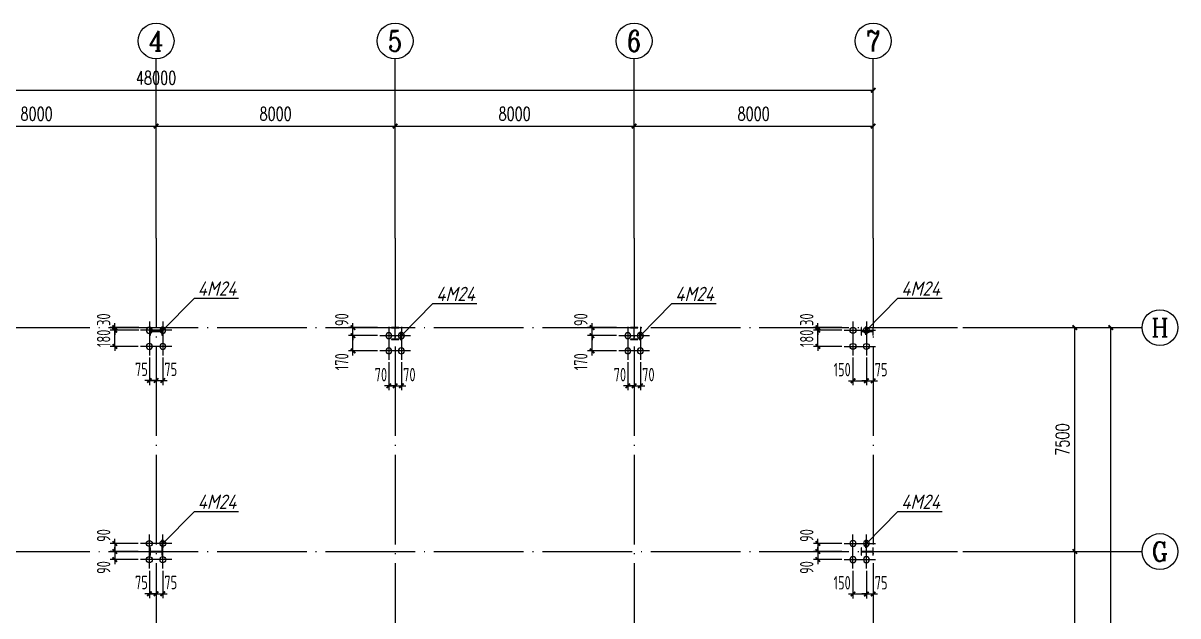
# Model space of a CAD drawing. Header units: millimetres. Extents: x 6950065 to 7140129, y 16284814 to 19754034.
# Drawn here: x 6996890 to 7035542, y 18689685 to 18709542 of the extents above; entities that cross this region are included whole.
import ezdxf
from ezdxf.enums import TextEntityAlignment as Align

# ---------------------------------------------------------------- set-up
doc = ezdxf.new("R2010")
doc.units = ezdxf.units.MM
doc.header["$LTSCALE"] = 1500
doc.header["$MEASUREMENT"] = 0
doc.linetypes.add('DOTE', pattern=[2.42, 2, -0.2, 0.02, -0.2])
doc.layers.get('Defpoints').update_dxf_attribs({"color": 1})
for name, color, linetype in [('AXIS_TEXT', 7, 'Continuous'), ('COLUMN', 2, 'Continuous'), ('dim', 7, 'Continuous'), ('DIM_ELEV', 3, 'Continuous'), ('DOTE', 250, 'DOTE'), ('LZ_DIM', 3, 'Continuous'), ('中粗', 4, 'Continuous'), ('标注', 7, 'Continuous')]:
    doc.layers.add(name, color=color, linetype=linetype)
doc.styles.add('_TCH_AXIS', font='COMPLEX', dxfattribs={"bigfont": 'GBCBIG'})
doc.styles.add('_TCH_DIM_T3', font='SIMPLEX', dxfattribs={"width": 0.705882, "bigfont": 'GBCBIG'})
doc.styles.add('COMPLEX', font='COMPLEX')
doc.styles.get("Standard").update_dxf_attribs({"font": 'gbenor.shx', "bigfont": 'gbcbig.shx'})
doc.styles.add('TSSD_Dimension', font='Tssdeng.shx', dxfattribs={"width": 0.7, "bigfont": 'hztxt.shx'})
doc.dimstyles.new('100', dxfattribs={"dimtxt": 250, "dimasz": 200, "dimexe": 250, "dimexo": 300, "dimgap": 150, "dimtad": 1, "dimdec": 0, "dimzin": 0, "dimdsep": 46, "dimtxsty": 'Standard', "dimblk": 'ARCHTICK', "dimcen": 0.09, "dimclrd": 256, "dimclre": 256, "dimclrt": 256, "dimadec": 0, "dimazin": 0, "dimtfac": 1, "dimtdec": 0, "dimtix": 1, "dimtmove": 2, "dimatfit": 3, "dimldrblk": 'ARCHTICK', "dimfxl": 0, "dimtolj": 1, "dimtzin": 0, "dimarcsym": 0})
doc.dimstyles.new('_TCH_ARCH&&150', dxfattribs={"dimtxt": 446.25, "dimasz": 150, "dimexe": 375, "dimexo": 450, "dimgap": 189.375, "dimtad": 1, "dimdec": 0, "dimzin": 0, "dimdsep": 46, "dimtxsty": '_TCH_DIM_T3', "dimblk": 'ARCHTICK', "dimcen": 0.09, "dimclrt": 7, "dimazin": 2, "dimtfac": 1, "dimtdec": 0, "dimtix": 1, "dimtmove": 2, "dimatfit": 3, "dimfxl": 0, "dimtolj": 1, "dimtzin": 0, "dimarcsym": 0})
doc.dimstyles.new('TSSD_50_150', dxfattribs={"dimtxt": 450, "dimasz": 150, "dimexe": 150, "dimexo": 375, "dimgap": 150, "dimtad": 1, "dimdec": 0, "dimlfac": 0.333333, "dimzin": 0, "dimdsep": 46, "dimtxsty": 'TSSD_Dimension', "dimblk": 'ARCHTICK', "dimblk1": 'ARCHTICK', "dimblk2": 'ARCHTICK', "dimcen": 0, "dimdle": 150, "dimclrt": 7, "dimadec": 0, "dimazin": 0, "dimtfac": 1, "dimtdec": 0, "dimtix": 1, "dimtmove": 2, "dimatfit": 3, "dimfxl": 0, "dimtolj": 1, "dimtzin": 0, "dimarcsym": 0})

# ---------------------------------------------------------------- blocks, each defined once
blk = doc.blocks.new('A$C3ACC4A1C')
at = {"layer": 'COLUMN'}
h = blk.add_hatch(color=256, dxfattribs=at)
h.paths.add_polyline_path([(125, 400), (0, 400), (0, 388), (120, 388), (120, 200), (125, 200)])
h.paths.add_polyline_path([(250, 400), (125, 400), (125, 200), (130, 200), (130, 388), (250, 388)])
h.paths.add_polyline_path([(250, 12), (130, 12), (130, 200), (125, 200), (125, 0), (250, 0)])
h.paths.add_polyline_path([(125, 200), (120, 200), (120, 12), (0, 12), (0, 0), (125, 0)])
blk.add_lwpolyline([(0, 0), (0, 12), (120, 12), (120, 388), (0, 388), (0, 400), (250, 400), (250, 388), (130, 388), (130, 12), (250, 12), (250, 0)], close=True, dxfattribs=at)
blk = doc.blocks.new('rtrtrtrtrt')
at = {"layer": '中粗', "linetype": 'ByBlock'}
for p, q in [((3059491, -306880), (3059491, -306280)), ((3059791, -306580), (3059191, -306580))]:
    blk.add_line(p, q, dxfattribs=at)
blk.add_circle((3059491, -306580), 100, dxfattribs=at)
blk = doc.blocks.new('_ArchTick')
at = {"color": 0, "linetype": 'ByBlock', "const_width": 0.4}
blk.add_lwpolyline([(-0.5, -0.5), (0.5, 0.5)], dxfattribs=at)
blk = doc.blocks.new('*D559')
at = {"layer": 'Defpoints', "color": 0}
for p in [(7001117, 18691572), (7001342, 18691572), (7001342, 18690429)]:
    blk.add_point(p, dxfattribs=at)
at = {"layer": 'dim', "color": 0, "lineweight": -2}
for p, q in [((7001117, 18691197), (7001117, 18690279)), ((7001342, 18691197), (7001342, 18690279)), ((7001117, 18690429), (7000967, 18690429)), ((7001117, 18690429), (7001342, 18690429)), ((7001342, 18690429), (7001492, 18690429))]:
    blk.add_line(p, q, dxfattribs=at)
at = {"layer": 'dim', "color": 0, "lineweight": -2, "xscale": 150, "yscale": 150, "zscale": 150}
blk.add_blockref('_ArchTick', (7001117, 18690429), dxfattribs=at)
at = {"layer": 'dim', "color": 0, "lineweight": -2, "xscale": 150, "yscale": 150, "zscale": 150, "rotation": 180}
blk.add_blockref('_ArchTick', (7001342, 18690429), dxfattribs=at)
at = {"layer": 'dim', "color": 7, "insert": (7000851, 18690804), "char_height": 450, "attachment_point": 5, "style": 'TSSD_Dimension'}
blk.add_mtext('\\A1;75', dxfattribs=at)
blk = doc.blocks.new('*D560')
at = {"layer": 'Defpoints', "color": 0}
for p in [(7001342, 18691572), (7001567, 18691572), (7001567, 18690429)]:
    blk.add_point(p, dxfattribs=at)
at = {"layer": 'dim', "color": 0, "lineweight": -2}
for p, q in [((7001342, 18691197), (7001342, 18690279)), ((7001567, 18691197), (7001567, 18690279)), ((7001342, 18690429), (7001192, 18690429)), ((7001342, 18690429), (7001567, 18690429)), ((7001567, 18690429), (7001717, 18690429))]:
    blk.add_line(p, q, dxfattribs=at)
at = {"layer": 'dim', "color": 0, "lineweight": -2, "xscale": 150, "yscale": 150, "zscale": 150}
blk.add_blockref('_ArchTick', (7001342, 18690429), dxfattribs=at)
at = {"layer": 'dim', "color": 0, "lineweight": -2, "xscale": 150, "yscale": 150, "zscale": 150, "rotation": 180}
blk.add_blockref('_ArchTick', (7001567, 18690429), dxfattribs=at)
at = {"layer": 'dim', "color": 7, "insert": (7001833, 18690804), "char_height": 450, "attachment_point": 5, "style": 'TSSD_Dimension'}
blk.add_mtext('\\A1;75', dxfattribs=at)
blk = doc.blocks.new('*D561')
at = {"layer": 'Defpoints', "color": 0}
for p in [(7001117, 18692112), (6999960, 18691842), (7001117, 18691842)]:
    blk.add_point(p, dxfattribs=at)
at = {"layer": 'dim', "color": 0, "lineweight": -2}
for p, q in [((7000742, 18692112), (6999810, 18692112)), ((6999960, 18692112), (6999960, 18692262)), ((6999960, 18692112), (6999960, 18691842)), ((7000742, 18691842), (6999810, 18691842)), ((6999960, 18691842), (6999960, 18691692))]:
    blk.add_line(p, q, dxfattribs=at)
at = {"layer": 'dim', "color": 0, "lineweight": -2, "xscale": 150, "yscale": 150, "zscale": 150}
for p, rotation in [((6999960, 18692112), 270), ((6999960, 18691842), 90)]:
    blk.add_blockref('_ArchTick', p, dxfattribs=dict(at, rotation=rotation))
at = {"layer": 'dim', "color": 7, "insert": (6999585, 18692378), "char_height": 450, "attachment_point": 5, "rotation": 90, "style": 'TSSD_Dimension'}
blk.add_mtext('\\A1;90', dxfattribs=at)
blk = doc.blocks.new('*D562')
at = {"layer": 'Defpoints', "color": 0}
for p in [(6999960, 18691572), (7001117, 18691842), (7001117, 18691572)]:
    blk.add_point(p, dxfattribs=at)
at = {"layer": 'dim', "color": 0, "lineweight": -2}
for p, q in [((6999960, 18691842), (6999960, 18691992)), ((7000742, 18691842), (6999810, 18691842)), ((7000742, 18691572), (6999810, 18691572)), ((6999960, 18691842), (6999960, 18691572)), ((6999960, 18691572), (6999960, 18691422))]:
    blk.add_line(p, q, dxfattribs=at)
at = {"layer": 'dim', "color": 0, "lineweight": -2, "xscale": 150, "yscale": 150, "zscale": 150}
for p, rotation in [((6999960, 18691842), 270), ((6999960, 18691572), 90)]:
    blk.add_blockref('_ArchTick', p, dxfattribs=dict(at, rotation=rotation))
at = {"layer": 'dim', "color": 7, "insert": (6999585, 18691306), "char_height": 450, "attachment_point": 5, "rotation": 90, "style": 'TSSD_Dimension'}
blk.add_mtext('\\A1;90', dxfattribs=at)
blk = doc.blocks.new('*D552')
at = {"layer": 'Defpoints', "color": 0}
for p in [(7024667, 18691572), (7025117, 18691572), (7025117, 18690420)]:
    blk.add_point(p, dxfattribs=at)
at = {"layer": 'dim', "color": 0, "lineweight": -2}
for p, q in [((7024667, 18691197), (7024667, 18690270)), ((7025117, 18691197), (7025117, 18690270)), ((7024517, 18690420), (7025267, 18690420))]:
    blk.add_line(p, q, dxfattribs=at)
at = {"layer": 'dim', "color": 0, "lineweight": -2, "xscale": 150, "yscale": 150, "zscale": 150, "rotation": 180}
blk.add_blockref('_ArchTick', (7024667, 18690420), dxfattribs=at)
at = {"layer": 'dim', "color": 0, "lineweight": -2, "xscale": 150, "yscale": 150, "zscale": 150}
blk.add_blockref('_ArchTick', (7025117, 18690420), dxfattribs=at)
at = {"layer": 'dim', "color": 7, "insert": (7024304, 18690795), "char_height": 450, "attachment_point": 5, "style": 'TSSD_Dimension'}
blk.add_mtext('\\A1;150', dxfattribs=at)
blk = doc.blocks.new('*D553')
at = {"layer": 'Defpoints', "color": 0}
for p in [(7025117, 18691572), (7025342, 18691572), (7025342, 18690420)]:
    blk.add_point(p, dxfattribs=at)
at = {"layer": 'dim', "color": 0, "lineweight": -2}
for p, q in [((7025117, 18691197), (7025117, 18690270)), ((7025342, 18691197), (7025342, 18690270)), ((7025117, 18690420), (7024967, 18690420)), ((7025117, 18690420), (7025342, 18690420)), ((7025342, 18690420), (7025492, 18690420))]:
    blk.add_line(p, q, dxfattribs=at)
at = {"layer": 'dim', "color": 0, "lineweight": -2, "xscale": 150, "yscale": 150, "zscale": 150}
blk.add_blockref('_ArchTick', (7025117, 18690420), dxfattribs=at)
at = {"layer": 'dim', "color": 0, "lineweight": -2, "xscale": 150, "yscale": 150, "zscale": 150, "rotation": 180}
blk.add_blockref('_ArchTick', (7025342, 18690420), dxfattribs=at)
at = {"layer": 'dim', "color": 7, "insert": (7025608, 18690795), "char_height": 450, "attachment_point": 5, "style": 'TSSD_Dimension'}
blk.add_mtext('\\A1;75', dxfattribs=at)
blk = doc.blocks.new('*D554')
at = {"layer": 'Defpoints', "color": 0}
for p in [(7024667, 18692112), (7023492, 18691842), (7024667, 18691842)]:
    blk.add_point(p, dxfattribs=at)
at = {"layer": 'dim', "color": 0, "lineweight": -2}
for p, q in [((7024292, 18692112), (7023342, 18692112)), ((7023492, 18692112), (7023492, 18692262)), ((7023492, 18692112), (7023492, 18691842)), ((7024292, 18691842), (7023342, 18691842)), ((7023492, 18691842), (7023492, 18691692))]:
    blk.add_line(p, q, dxfattribs=at)
at = {"layer": 'dim', "color": 0, "lineweight": -2, "xscale": 150, "yscale": 150, "zscale": 150}
for p, rotation in [((7023492, 18692112), 270), ((7023492, 18691842), 90)]:
    blk.add_blockref('_ArchTick', p, dxfattribs=dict(at, rotation=rotation))
at = {"layer": 'dim', "color": 7, "insert": (7023117, 18692378), "char_height": 450, "attachment_point": 5, "rotation": 90, "style": 'TSSD_Dimension'}
blk.add_mtext('\\A1;90', dxfattribs=at)
blk = doc.blocks.new('*D555')
at = {"layer": 'Defpoints', "color": 0}
for p in [(7023492, 18691572), (7024667, 18691842), (7024667, 18691572)]:
    blk.add_point(p, dxfattribs=at)
at = {"layer": 'dim', "color": 0, "lineweight": -2}
for p, q in [((7023492, 18691842), (7023492, 18691992)), ((7024292, 18691842), (7023342, 18691842)), ((7024292, 18691572), (7023342, 18691572)), ((7023492, 18691842), (7023492, 18691572)), ((7023492, 18691572), (7023492, 18691422))]:
    blk.add_line(p, q, dxfattribs=at)
at = {"layer": 'dim', "color": 0, "lineweight": -2, "xscale": 150, "yscale": 150, "zscale": 150}
for p, rotation in [((7023492, 18691842), 270), ((7023492, 18691572), 90)]:
    blk.add_blockref('_ArchTick', p, dxfattribs=dict(at, rotation=rotation))
at = {"layer": 'dim', "color": 7, "insert": (7023117, 18691306), "char_height": 450, "attachment_point": 5, "rotation": 90, "style": 'TSSD_Dimension'}
blk.add_mtext('\\A1;90', dxfattribs=at)
blk = doc.blocks.new('*D604')
at = {"layer": 'Defpoints', "color": 0}
for p in [(7001117, 18698712), (7001342, 18698712), (7001342, 18697569)]:
    blk.add_point(p, dxfattribs=at)
at = {"layer": 'dim', "color": 0, "lineweight": -2}
for p, q in [((7001117, 18698337), (7001117, 18697419)), ((7001342, 18698337), (7001342, 18697419)), ((7001117, 18697569), (7000967, 18697569)), ((7001117, 18697569), (7001342, 18697569)), ((7001342, 18697569), (7001492, 18697569))]:
    blk.add_line(p, q, dxfattribs=at)
at = {"layer": 'dim', "color": 0, "lineweight": -2, "xscale": 150, "yscale": 150, "zscale": 150}
blk.add_blockref('_ArchTick', (7001117, 18697569), dxfattribs=at)
at = {"layer": 'dim', "color": 0, "lineweight": -2, "xscale": 150, "yscale": 150, "zscale": 150, "rotation": 180}
blk.add_blockref('_ArchTick', (7001342, 18697569), dxfattribs=at)
at = {"layer": 'dim', "color": 7, "insert": (7000851, 18697944), "char_height": 450, "attachment_point": 5, "style": 'TSSD_Dimension'}
blk.add_mtext('\\A1;75', dxfattribs=at)
blk = doc.blocks.new('*D605')
at = {"layer": 'Defpoints', "color": 0}
for p in [(7001342, 18698712), (7001567, 18698712), (7001567, 18697569)]:
    blk.add_point(p, dxfattribs=at)
at = {"layer": 'dim', "color": 0, "lineweight": -2}
for p, q in [((7001342, 18698337), (7001342, 18697419)), ((7001567, 18698337), (7001567, 18697419)), ((7001342, 18697569), (7001192, 18697569)), ((7001342, 18697569), (7001567, 18697569)), ((7001567, 18697569), (7001717, 18697569))]:
    blk.add_line(p, q, dxfattribs=at)
at = {"layer": 'dim', "color": 0, "lineweight": -2, "xscale": 150, "yscale": 150, "zscale": 150}
blk.add_blockref('_ArchTick', (7001342, 18697569), dxfattribs=at)
at = {"layer": 'dim', "color": 0, "lineweight": -2, "xscale": 150, "yscale": 150, "zscale": 150, "rotation": 180}
blk.add_blockref('_ArchTick', (7001567, 18697569), dxfattribs=at)
at = {"layer": 'dim', "color": 7, "insert": (7001833, 18697944), "char_height": 450, "attachment_point": 5, "style": 'TSSD_Dimension'}
blk.add_mtext('\\A1;75', dxfattribs=at)
blk = doc.blocks.new('*D606')
at = {"layer": 'Defpoints', "color": 0}
for p in [(6999960, 18699252), (7001117, 18699252), (7001117, 18698712)]:
    blk.add_point(p, dxfattribs=at)
at = {"layer": 'dim', "color": 0, "lineweight": -2}
for p, q in [((7000742, 18699252), (6999810, 18699252)), ((6999960, 18699252), (6999960, 18699402)), ((6999960, 18698712), (6999960, 18699252)), ((7000742, 18698712), (6999810, 18698712)), ((6999960, 18698712), (6999960, 18698562))]:
    blk.add_line(p, q, dxfattribs=at)
at = {"layer": 'dim', "color": 0, "lineweight": -2, "xscale": 150, "yscale": 150, "zscale": 150}
for p, rotation in [((6999960, 18699252), 270), ((6999960, 18698712), 90)]:
    blk.add_blockref('_ArchTick', p, dxfattribs=dict(at, rotation=rotation))
at = {"layer": 'dim', "color": 7, "insert": (6999585, 18698982), "char_height": 450, "attachment_point": 5, "rotation": 90, "style": 'TSSD_Dimension'}
blk.add_mtext('\\A1;180', dxfattribs=at)
blk = doc.blocks.new('*D607')
at = {"layer": 'Defpoints', "color": 0}
for p in [(7024667, 18698712), (7025117, 18698712), (7025117, 18697560)]:
    blk.add_point(p, dxfattribs=at)
at = {"layer": 'dim', "color": 0, "lineweight": -2}
for p, q in [((7024667, 18698337), (7024667, 18697410)), ((7025117, 18698337), (7025117, 18697410)), ((7024517, 18697560), (7025267, 18697560))]:
    blk.add_line(p, q, dxfattribs=at)
at = {"layer": 'dim', "color": 0, "lineweight": -2, "xscale": 150, "yscale": 150, "zscale": 150, "rotation": 180}
blk.add_blockref('_ArchTick', (7024667, 18697560), dxfattribs=at)
at = {"layer": 'dim', "color": 0, "lineweight": -2, "xscale": 150, "yscale": 150, "zscale": 150}
blk.add_blockref('_ArchTick', (7025117, 18697560), dxfattribs=at)
at = {"layer": 'dim', "color": 7, "insert": (7024304, 18697935), "char_height": 450, "attachment_point": 5, "style": 'TSSD_Dimension'}
blk.add_mtext('\\A1;150', dxfattribs=at)
blk = doc.blocks.new('*D608')
at = {"layer": 'Defpoints', "color": 0}
for p in [(7025117, 18698712), (7025342, 18698712), (7025342, 18697560)]:
    blk.add_point(p, dxfattribs=at)
at = {"layer": 'dim', "color": 0, "lineweight": -2}
for p, q in [((7025117, 18698337), (7025117, 18697410)), ((7025342, 18698337), (7025342, 18697410)), ((7025117, 18697560), (7024967, 18697560)), ((7025117, 18697560), (7025342, 18697560)), ((7025342, 18697560), (7025492, 18697560))]:
    blk.add_line(p, q, dxfattribs=at)
at = {"layer": 'dim', "color": 0, "lineweight": -2, "xscale": 150, "yscale": 150, "zscale": 150}
blk.add_blockref('_ArchTick', (7025117, 18697560), dxfattribs=at)
at = {"layer": 'dim', "color": 0, "lineweight": -2, "xscale": 150, "yscale": 150, "zscale": 150, "rotation": 180}
blk.add_blockref('_ArchTick', (7025342, 18697560), dxfattribs=at)
at = {"layer": 'dim', "color": 7, "insert": (7025608, 18697935), "char_height": 450, "attachment_point": 5, "style": 'TSSD_Dimension'}
blk.add_mtext('\\A1;75', dxfattribs=at)
blk = doc.blocks.new('*D609')
at = {"layer": 'Defpoints', "color": 0}
for p in [(7023492, 18699252), (7024667, 18699252), (7024667, 18698712)]:
    blk.add_point(p, dxfattribs=at)
at = {"layer": 'dim', "color": 0, "lineweight": -2}
for p, q in [((7024292, 18699252), (7023342, 18699252)), ((7023492, 18699252), (7023492, 18699402)), ((7023492, 18698712), (7023492, 18699252)), ((7024292, 18698712), (7023342, 18698712)), ((7023492, 18698712), (7023492, 18698562))]:
    blk.add_line(p, q, dxfattribs=at)
at = {"layer": 'dim', "color": 0, "lineweight": -2, "xscale": 150, "yscale": 150, "zscale": 150}
for p, rotation in [((7023492, 18699252), 270), ((7023492, 18698712), 90)]:
    blk.add_blockref('_ArchTick', p, dxfattribs=dict(at, rotation=rotation))
at = {"layer": 'dim', "color": 7, "insert": (7023117, 18698982), "char_height": 450, "attachment_point": 5, "rotation": 90, "style": 'TSSD_Dimension'}
blk.add_mtext('\\A1;180', dxfattribs=at)
blk = doc.blocks.new('*D610')
at = {"layer": 'Defpoints', "color": 0}
for p in [(6999960, 18699342), (7001135, 18699342), (7001135, 18699252)]:
    blk.add_point(p, dxfattribs=at)
at = {"layer": 'dim', "color": 0, "lineweight": -2}
for p, q in [((7000760, 18699342), (6999810, 18699342)), ((7000760, 18699252), (6999810, 18699252)), ((6999960, 18699342), (6999960, 18699492)), ((6999960, 18699252), (6999960, 18699342)), ((6999960, 18699252), (6999960, 18699102))]:
    blk.add_line(p, q, dxfattribs=at)
at = {"layer": 'dim', "color": 0, "lineweight": -2, "xscale": 150, "yscale": 150, "zscale": 150}
for p, rotation in [((6999960, 18699342), 270), ((6999960, 18699252), 90)]:
    blk.add_blockref('_ArchTick', p, dxfattribs=dict(at, rotation=rotation))
at = {"layer": 'dim', "color": 7, "insert": (6999585, 18699608), "char_height": 450, "attachment_point": 5, "rotation": 90, "style": 'TSSD_Dimension'}
blk.add_mtext('\\A1;30', dxfattribs=at)
blk = doc.blocks.new('*D611')
at = {"layer": 'Defpoints', "color": 0}
for p in [(7023492, 18699342), (7024667, 18699342), (7024667, 18699252)]:
    blk.add_point(p, dxfattribs=at)
at = {"layer": 'dim', "color": 0, "lineweight": -2}
for p, q in [((7024292, 18699342), (7023342, 18699342)), ((7024292, 18699252), (7023342, 18699252)), ((7023492, 18699342), (7023492, 18699492)), ((7023492, 18699252), (7023492, 18699342)), ((7023492, 18699252), (7023492, 18699102))]:
    blk.add_line(p, q, dxfattribs=at)
at = {"layer": 'dim', "color": 0, "lineweight": -2, "xscale": 150, "yscale": 150, "zscale": 150}
for p, rotation in [((7023492, 18699342), 270), ((7023492, 18699252), 90)]:
    blk.add_blockref('_ArchTick', p, dxfattribs=dict(at, rotation=rotation))
at = {"layer": 'dim', "color": 7, "insert": (7023117, 18699608), "char_height": 450, "attachment_point": 5, "rotation": 90, "style": 'TSSD_Dimension'}
blk.add_mtext('\\A1;30', dxfattribs=at)
blk = doc.blocks.new('*D620')
at = {"layer": 'Defpoints', "color": 0}
for p in [(7009132, 18698562), (7009342, 18698562), (7009342, 18697391)]:
    blk.add_point(p, dxfattribs=at)
at = {"layer": 'dim', "color": 0, "lineweight": -2}
for p, q in [((7009132, 18698187), (7009132, 18697241)), ((7009342, 18698187), (7009342, 18697241)), ((7009132, 18697391), (7008982, 18697391)), ((7009132, 18697391), (7009342, 18697391)), ((7009342, 18697391), (7009492, 18697391))]:
    blk.add_line(p, q, dxfattribs=at)
at = {"layer": 'dim', "color": 0, "lineweight": -2, "xscale": 150, "yscale": 150, "zscale": 150}
blk.add_blockref('_ArchTick', (7009132, 18697391), dxfattribs=at)
at = {"layer": 'dim', "color": 0, "lineweight": -2, "xscale": 150, "yscale": 150, "zscale": 150, "rotation": 180}
blk.add_blockref('_ArchTick', (7009342, 18697391), dxfattribs=at)
at = {"layer": 'dim', "color": 7, "insert": (7008866, 18697766), "char_height": 450, "attachment_point": 5, "style": 'TSSD_Dimension'}
blk.add_mtext('\\A1;70', dxfattribs=at)
blk = doc.blocks.new('*D621')
at = {"layer": 'Defpoints', "color": 0}
for p in [(7009342, 18698562), (7009552, 18698562), (7009552, 18697391)]:
    blk.add_point(p, dxfattribs=at)
at = {"layer": 'dim', "color": 0, "lineweight": -2}
for p, q in [((7009342, 18698187), (7009342, 18697241)), ((7009552, 18698187), (7009552, 18697241)), ((7009342, 18697391), (7009192, 18697391)), ((7009342, 18697391), (7009552, 18697391)), ((7009552, 18697391), (7009702, 18697391))]:
    blk.add_line(p, q, dxfattribs=at)
at = {"layer": 'dim', "color": 0, "lineweight": -2, "xscale": 150, "yscale": 150, "zscale": 150}
blk.add_blockref('_ArchTick', (7009342, 18697391), dxfattribs=at)
at = {"layer": 'dim', "color": 0, "lineweight": -2, "xscale": 150, "yscale": 150, "zscale": 150, "rotation": 180}
blk.add_blockref('_ArchTick', (7009552, 18697391), dxfattribs=at)
at = {"layer": 'dim', "color": 7, "insert": (7009818, 18697766), "char_height": 450, "attachment_point": 5, "style": 'TSSD_Dimension'}
blk.add_mtext('\\A1;70', dxfattribs=at)
blk = doc.blocks.new('*D622')
at = {"layer": 'Defpoints', "color": 0}
for p in [(7007932, 18699072), (7009132, 18699072), (7009132, 18698562)]:
    blk.add_point(p, dxfattribs=at)
at = {"layer": 'dim', "color": 0, "lineweight": -2}
for p, q in [((7008757, 18699072), (7007782, 18699072)), ((7007932, 18698412), (7007932, 18699222)), ((7008757, 18698562), (7007782, 18698562))]:
    blk.add_line(p, q, dxfattribs=at)
at = {"layer": 'dim', "color": 0, "lineweight": -2, "xscale": 150, "yscale": 150, "zscale": 150}
for p, rotation in [((7007932, 18699072), 90), ((7007932, 18698562), 270)]:
    blk.add_blockref('_ArchTick', p, dxfattribs=dict(at, rotation=rotation))
at = {"layer": 'dim', "color": 7, "insert": (7007557, 18698199), "char_height": 450, "attachment_point": 5, "rotation": 90, "style": 'TSSD_Dimension'}
blk.add_mtext('\\A1;170', dxfattribs=at)
blk = doc.blocks.new('*D623')
at = {"layer": 'Defpoints', "color": 0}
for p in [(7007932, 18699342), (7009132, 18699342), (7009132, 18699072)]:
    blk.add_point(p, dxfattribs=at)
at = {"layer": 'dim', "color": 0, "lineweight": -2}
for p, q in [((7008757, 18699342), (7007782, 18699342)), ((7007932, 18699342), (7007932, 18699492)), ((7007932, 18699072), (7007932, 18699342)), ((7008757, 18699072), (7007782, 18699072)), ((7007932, 18699072), (7007932, 18698922))]:
    blk.add_line(p, q, dxfattribs=at)
at = {"layer": 'dim', "color": 0, "lineweight": -2, "xscale": 150, "yscale": 150, "zscale": 150}
for p, rotation in [((7007932, 18699342), 270), ((7007932, 18699072), 90)]:
    blk.add_blockref('_ArchTick', p, dxfattribs=dict(at, rotation=rotation))
at = {"layer": 'dim', "color": 7, "insert": (7007557, 18699608), "char_height": 450, "attachment_point": 5, "rotation": 90, "style": 'TSSD_Dimension'}
blk.add_mtext('\\A1;90', dxfattribs=at)
blk = doc.blocks.new('*D624')
at = {"layer": 'Defpoints', "color": 0}
for p in [(7017132, 18698562), (7017342, 18698562), (7017342, 18697391)]:
    blk.add_point(p, dxfattribs=at)
at = {"layer": 'dim', "color": 0, "lineweight": -2}
for p, q in [((7017132, 18698187), (7017132, 18697241)), ((7017342, 18698187), (7017342, 18697241)), ((7017132, 18697391), (7016982, 18697391)), ((7017132, 18697391), (7017342, 18697391)), ((7017342, 18697391), (7017492, 18697391))]:
    blk.add_line(p, q, dxfattribs=at)
at = {"layer": 'dim', "color": 0, "lineweight": -2, "xscale": 150, "yscale": 150, "zscale": 150}
blk.add_blockref('_ArchTick', (7017132, 18697391), dxfattribs=at)
at = {"layer": 'dim', "color": 0, "lineweight": -2, "xscale": 150, "yscale": 150, "zscale": 150, "rotation": 180}
blk.add_blockref('_ArchTick', (7017342, 18697391), dxfattribs=at)
at = {"layer": 'dim', "color": 7, "insert": (7016866, 18697766), "char_height": 450, "attachment_point": 5, "style": 'TSSD_Dimension'}
blk.add_mtext('\\A1;70', dxfattribs=at)
blk = doc.blocks.new('*D625')
at = {"layer": 'Defpoints', "color": 0}
for p in [(7017342, 18698562), (7017552, 18698562), (7017552, 18697391)]:
    blk.add_point(p, dxfattribs=at)
at = {"layer": 'dim', "color": 0, "lineweight": -2}
for p, q in [((7017342, 18698187), (7017342, 18697241)), ((7017552, 18698187), (7017552, 18697241)), ((7017342, 18697391), (7017192, 18697391)), ((7017342, 18697391), (7017552, 18697391)), ((7017552, 18697391), (7017702, 18697391))]:
    blk.add_line(p, q, dxfattribs=at)
at = {"layer": 'dim', "color": 0, "lineweight": -2, "xscale": 150, "yscale": 150, "zscale": 150}
blk.add_blockref('_ArchTick', (7017342, 18697391), dxfattribs=at)
at = {"layer": 'dim', "color": 0, "lineweight": -2, "xscale": 150, "yscale": 150, "zscale": 150, "rotation": 180}
blk.add_blockref('_ArchTick', (7017552, 18697391), dxfattribs=at)
at = {"layer": 'dim', "color": 7, "insert": (7017818, 18697766), "char_height": 450, "attachment_point": 5, "style": 'TSSD_Dimension'}
blk.add_mtext('\\A1;70', dxfattribs=at)
blk = doc.blocks.new('*D626')
at = {"layer": 'Defpoints', "color": 0}
for p in [(7015932, 18699072), (7017132, 18699072), (7017132, 18698562)]:
    blk.add_point(p, dxfattribs=at)
at = {"layer": 'dim', "color": 0, "lineweight": -2}
for p, q in [((7016757, 18699072), (7015782, 18699072)), ((7015932, 18698412), (7015932, 18699222)), ((7016757, 18698562), (7015782, 18698562))]:
    blk.add_line(p, q, dxfattribs=at)
at = {"layer": 'dim', "color": 0, "lineweight": -2, "xscale": 150, "yscale": 150, "zscale": 150}
for p, rotation in [((7015932, 18699072), 90), ((7015932, 18698562), 270)]:
    blk.add_blockref('_ArchTick', p, dxfattribs=dict(at, rotation=rotation))
at = {"layer": 'dim', "color": 7, "insert": (7015557, 18698199), "char_height": 450, "attachment_point": 5, "rotation": 90, "style": 'TSSD_Dimension'}
blk.add_mtext('\\A1;170', dxfattribs=at)
blk = doc.blocks.new('*D627')
at = {"layer": 'Defpoints', "color": 0}
for p in [(7015932, 18699342), (7017132, 18699342), (7017132, 18699072)]:
    blk.add_point(p, dxfattribs=at)
at = {"layer": 'dim', "color": 0, "lineweight": -2}
for p, q in [((7016757, 18699342), (7015782, 18699342)), ((7015932, 18699342), (7015932, 18699492)), ((7015932, 18699072), (7015932, 18699342)), ((7016757, 18699072), (7015782, 18699072)), ((7015932, 18699072), (7015932, 18698922))]:
    blk.add_line(p, q, dxfattribs=at)
at = {"layer": 'dim', "color": 0, "lineweight": -2, "xscale": 150, "yscale": 150, "zscale": 150}
for p, rotation in [((7015932, 18699342), 270), ((7015932, 18699072), 90)]:
    blk.add_blockref('_ArchTick', p, dxfattribs=dict(at, rotation=rotation))
at = {"layer": 'dim', "color": 7, "insert": (7015557, 18699608), "char_height": 450, "attachment_point": 5, "rotation": 90, "style": 'TSSD_Dimension'}
blk.add_mtext('\\A1;90', dxfattribs=at)
blk = doc.blocks.new('*D1536')
at = {"layer": 'Defpoints', "color": 0}
for p in [(7001342, 18706092), (6993342, 18702342), (7001342, 18702342)]:
    blk.add_point(p, dxfattribs=at)
at = {"layer": 'DIM_ELEV', "color": 0, "lineweight": -2}
for p, q in [((6993342, 18702792), (6993342, 18706467)), ((7001342, 18702792), (7001342, 18706467)), ((6993342, 18706092), (7001342, 18706092))]:
    blk.add_line(p, q, dxfattribs=at)
at = {"layer": 'DIM_ELEV', "color": 0, "lineweight": -2, "xscale": 150, "yscale": 150, "zscale": 150, "rotation": 180}
blk.add_blockref('_ArchTick', (6993342, 18706092), dxfattribs=at)
at = {"layer": 'DIM_ELEV', "color": 0, "lineweight": -2, "xscale": 150, "yscale": 150, "zscale": 150}
blk.add_blockref('_ArchTick', (7001342, 18706092), dxfattribs=at)
at = {"layer": 'DIM_ELEV', "color": 7, "insert": (6997342, 18706504), "char_height": 446.2, "attachment_point": 5, "style": '_TCH_DIM_T3'}
blk.add_mtext('\\A1;8000', dxfattribs=at)
blk = doc.blocks.new('*D1537')
at = {"layer": 'Defpoints', "color": 0}
for p in [(7009342, 18706092), (7001342, 18702342), (7009342, 18702342)]:
    blk.add_point(p, dxfattribs=at)
at = {"layer": 'DIM_ELEV', "color": 0, "lineweight": -2}
for p, q in [((7001342, 18702792), (7001342, 18706467)), ((7009342, 18702792), (7009342, 18706467)), ((7001342, 18706092), (7009342, 18706092))]:
    blk.add_line(p, q, dxfattribs=at)
at = {"layer": 'DIM_ELEV', "color": 0, "lineweight": -2, "xscale": 150, "yscale": 150, "zscale": 150, "rotation": 180}
blk.add_blockref('_ArchTick', (7001342, 18706092), dxfattribs=at)
at = {"layer": 'DIM_ELEV', "color": 0, "lineweight": -2, "xscale": 150, "yscale": 150, "zscale": 150}
blk.add_blockref('_ArchTick', (7009342, 18706092), dxfattribs=at)
at = {"layer": 'DIM_ELEV', "color": 7, "insert": (7005342, 18706504), "char_height": 446.2, "attachment_point": 5, "style": '_TCH_DIM_T3'}
blk.add_mtext('\\A1;8000', dxfattribs=at)
blk = doc.blocks.new('*D1538')
at = {"layer": 'Defpoints', "color": 0}
for p in [(7017342, 18706092), (7009342, 18702342), (7017342, 18702342)]:
    blk.add_point(p, dxfattribs=at)
at = {"layer": 'DIM_ELEV', "color": 0, "lineweight": -2}
for p, q in [((7009342, 18702792), (7009342, 18706467)), ((7017342, 18702792), (7017342, 18706467)), ((7009342, 18706092), (7017342, 18706092))]:
    blk.add_line(p, q, dxfattribs=at)
at = {"layer": 'DIM_ELEV', "color": 0, "lineweight": -2, "xscale": 150, "yscale": 150, "zscale": 150, "rotation": 180}
blk.add_blockref('_ArchTick', (7009342, 18706092), dxfattribs=at)
at = {"layer": 'DIM_ELEV', "color": 0, "lineweight": -2, "xscale": 150, "yscale": 150, "zscale": 150}
blk.add_blockref('_ArchTick', (7017342, 18706092), dxfattribs=at)
at = {"layer": 'DIM_ELEV', "color": 7, "insert": (7013342, 18706504), "char_height": 446.2, "attachment_point": 5, "style": '_TCH_DIM_T3'}
blk.add_mtext('\\A1;8000', dxfattribs=at)
blk = doc.blocks.new('*D1539')
at = {"layer": 'Defpoints', "color": 0}
for p in [(7025342, 18706092), (7017342, 18702342), (7025342, 18702342)]:
    blk.add_point(p, dxfattribs=at)
at = {"layer": 'DIM_ELEV', "color": 0, "lineweight": -2}
for p, q in [((7017342, 18702792), (7017342, 18706467)), ((7025342, 18702792), (7025342, 18706467)), ((7017342, 18706092), (7025342, 18706092))]:
    blk.add_line(p, q, dxfattribs=at)
at = {"layer": 'DIM_ELEV', "color": 0, "lineweight": -2, "xscale": 150, "yscale": 150, "zscale": 150, "rotation": 180}
blk.add_blockref('_ArchTick', (7017342, 18706092), dxfattribs=at)
at = {"layer": 'DIM_ELEV', "color": 0, "lineweight": -2, "xscale": 150, "yscale": 150, "zscale": 150}
blk.add_blockref('_ArchTick', (7025342, 18706092), dxfattribs=at)
at = {"layer": 'DIM_ELEV', "color": 7, "insert": (7021342, 18706504), "char_height": 446.2, "attachment_point": 5, "style": '_TCH_DIM_T3'}
blk.add_mtext('\\A1;8000', dxfattribs=at)
blk = doc.blocks.new('*D1540')
at = {"layer": 'Defpoints', "color": 0}
for p in [(7025342, 18707292), (6977342, 18702342), (7025342, 18702342)]:
    blk.add_point(p, dxfattribs=at)
at = {"layer": 'DIM_ELEV', "color": 0, "lineweight": -2}
for p, q in [((6977342, 18702792), (6977342, 18707667)), ((7025342, 18702792), (7025342, 18707667)), ((6977342, 18707292), (7025342, 18707292))]:
    blk.add_line(p, q, dxfattribs=at)
at = {"layer": 'DIM_ELEV', "color": 0, "lineweight": -2, "xscale": 150, "yscale": 150, "zscale": 150, "rotation": 180}
blk.add_blockref('_ArchTick', (6977342, 18707292), dxfattribs=at)
at = {"layer": 'DIM_ELEV', "color": 0, "lineweight": -2, "xscale": 150, "yscale": 150, "zscale": 150}
blk.add_blockref('_ArchTick', (7025342, 18707292), dxfattribs=at)
at = {"layer": 'DIM_ELEV', "color": 7, "insert": (7001342, 18707704), "char_height": 446.2, "attachment_point": 5, "style": '_TCH_DIM_T3'}
blk.add_mtext('\\A1;48000', dxfattribs=at)
blk = doc.blocks.new('*D1546')
at = {"layer": 'Defpoints', "color": 0}
for p in [(7028342, 18691842), (7032092, 18691842), (7028342, 18684042)]:
    blk.add_point(p, dxfattribs=at)
at = {"layer": 'DIM_ELEV', "color": 0, "lineweight": -2}
for p, q in [((7028792, 18691842), (7032467, 18691842)), ((7032092, 18684042), (7032092, 18691842)), ((7028792, 18684042), (7032467, 18684042))]:
    blk.add_line(p, q, dxfattribs=at)
at = {"layer": 'DIM_ELEV', "color": 0, "lineweight": -2, "xscale": 150, "yscale": 150, "zscale": 150}
for p, rotation in [((7032092, 18691842), 90), ((7032092, 18684042), 270)]:
    blk.add_blockref('_ArchTick', p, dxfattribs=dict(at, rotation=rotation))
at = {"layer": 'DIM_ELEV', "color": 7, "insert": (7031679, 18687942), "char_height": 446.2, "attachment_point": 5, "rotation": 90, "style": '_TCH_DIM_T3'}
blk.add_mtext('\\A1;7800', dxfattribs=at)
blk = doc.blocks.new('*D1547')
at = {"layer": 'Defpoints', "color": 0}
for p in [(7028342, 18699342), (7032092, 18699342), (7028342, 18691842)]:
    blk.add_point(p, dxfattribs=at)
at = {"layer": 'DIM_ELEV', "color": 0, "lineweight": -2}
for p, q in [((7028792, 18699342), (7032467, 18699342)), ((7032092, 18691842), (7032092, 18699342)), ((7028792, 18691842), (7032467, 18691842))]:
    blk.add_line(p, q, dxfattribs=at)
at = {"layer": 'DIM_ELEV', "color": 0, "lineweight": -2, "xscale": 150, "yscale": 150, "zscale": 150}
for p, rotation in [((7032092, 18699342), 90), ((7032092, 18691842), 270)]:
    blk.add_blockref('_ArchTick', p, dxfattribs=dict(at, rotation=rotation))
at = {"layer": 'DIM_ELEV', "color": 7, "insert": (7031679, 18695592), "char_height": 446.2, "attachment_point": 5, "rotation": 90, "style": '_TCH_DIM_T3'}
blk.add_mtext('\\A1;7500', dxfattribs=at)
blk = doc.blocks.new('*D1548')
at = {"layer": 'Defpoints', "color": 0}
for p in [(7028342, 18699342), (7033292, 18699342), (7028342, 18645342)]:
    blk.add_point(p, dxfattribs=at)
at = {"layer": 'DIM_ELEV', "color": 0, "lineweight": -2}
for p, q in [((7028792, 18699342), (7033667, 18699342)), ((7033292, 18645342), (7033292, 18699342)), ((7028792, 18645342), (7033667, 18645342))]:
    blk.add_line(p, q, dxfattribs=at)
at = {"layer": 'DIM_ELEV', "color": 0, "lineweight": -2, "xscale": 150, "yscale": 150, "zscale": 150}
for p, rotation in [((7033292, 18699342), 90), ((7033292, 18645342), 270)]:
    blk.add_blockref('_ArchTick', p, dxfattribs=dict(at, rotation=rotation))
at = {"layer": 'DIM_ELEV', "color": 7, "insert": (7032879, 18672342), "char_height": 446.2, "attachment_point": 5, "rotation": 90, "style": '_TCH_DIM_T3'}
blk.add_mtext('\\A1;54000', dxfattribs=at)
blk = doc.blocks.new('_AXISO')
blk.add_circle((0, 0), 0.5)
at = {"layer": 'AXIS_TEXT', "style": 'COMPLEX', "width": 1.041667}
blk.add_attdef('A', text='', height=0.56, dxfattribs=at).set_placement((-0.25, -0.28), (0.25, -0.28), align=Align.FIT)

msp = doc.modelspace()

# ---------------------------------------------------------------- linework, layer by layer
at = {"layer": 'DIM_ELEV'}
for p, q in [((7001341.7, 18702341.6), (7001341.7, 18708341.6)), ((7009341.7, 18702341.6), (7009341.7, 18708341.6)), ((7017341.7, 18702341.6), (7017341.7, 18708341.6)), ((7025341.7, 18702341.6), (7025341.7, 18708341.6)), ((7028341.7, 18699341.6), (7034341.7, 18699341.6)), ((7028341.7, 18691841.6), (7034341.7, 18691841.6))]:
    msp.add_line(p, q, dxfattribs=at)
at = {"layer": 'DOTE', "color": 1}
for p, q in [((7001341.7, 18702341.6), (7001341.7, 18642341.6)), ((7009341.7, 18702341.6), (7009341.7, 18642341.6)), ((7017341.7, 18702341.6), (7017341.7, 18642341.6)), ((7025341.7, 18702341.6), (7025341.7, 18642341.6)), ((6974341.7, 18699341.6), (7028341.7, 18699341.6)), ((6974341.7, 18691841.6), (7030714.6, 18691841.6))]:
    msp.add_line(p, q, dxfattribs=at)

# ---------------------------------------------------------------- block references
at = {"layer": 'COLUMN', "xscale": -1, "rotation": 270}
for p in [(7001141.7, 18699091.6), (7024941.7, 18699091.6), (7001141.7, 18691716.6), (7024941.7, 18691716.6)]:
    msp.add_blockref('A$C3ACC4A1C', p, dxfattribs=at)
at = {"layer": 'COLUMN', "xscale": -1}
for p in [(7009466.7, 18698941.6), (7017466.7, 18698941.6)]:
    msp.add_blockref('A$C3ACC4A1C', p, dxfattribs=at)
at = {"layer": 'DIM_ELEV'}
ref = msp.add_blockref('_AXISO', (7001341.7, 18708941.6), dxfattribs=dict(at, xscale=1200, yscale=1200, zscale=1200))
ref.add_attrib('A', '4', dxfattribs={"layer": 'AXIS_TEXT', "height": 668.2, "style": '_TCH_AXIS'}).set_placement((7001087.2, 18708607.5), (7001596.3, 18708607.5), align=Align.FIT)
ref = msp.add_blockref('_AXISO', (7009341.7, 18708941.6), dxfattribs=dict(at, xscale=1200, yscale=1200, zscale=1200))
ref.add_attrib('A', '5', dxfattribs={"layer": 'AXIS_TEXT', "height": 698.9, "style": '_TCH_AXIS'}).set_placement((7009108.8, 18708592.1), (7009574.7, 18708592.1), align=Align.FIT)
ref = msp.add_blockref('_AXISO', (7017341.7, 18708941.6), dxfattribs=dict(at, xscale=1200, yscale=1200, zscale=1200))
ref.add_attrib('A', '6', dxfattribs={"layer": 'AXIS_TEXT', "height": 698.9, "style": '_TCH_AXIS'}).set_placement((7017108.8, 18708592.1), (7017574.7, 18708592.1), align=Align.FIT)
ref = msp.add_blockref('_AXISO', (7025341.7, 18708941.6), dxfattribs=dict(at, xscale=1200, yscale=1200, zscale=1200))
ref.add_attrib('A', '7', dxfattribs={"layer": 'AXIS_TEXT', "height": 698.9, "style": '_TCH_AXIS'}).set_placement((7025108.8, 18708592.1), (7025574.7, 18708592.1), align=Align.FIT)
ref = msp.add_blockref('_AXISO', (7034941.7, 18699341.6), dxfattribs=dict(at, xscale=1200, yscale=1200, zscale=1200))
ref.add_attrib('A', 'H', dxfattribs={"layer": 'AXIS_TEXT', "height": 608.3, "style": '_TCH_AXIS'}).set_placement((7034652.1, 18699037.4), (7035231.4, 18699037.4), align=Align.FIT)
ref = msp.add_blockref('_AXISO', (7034941.7, 18691841.6), dxfattribs=dict(at, xscale=1200, yscale=1200, zscale=1200))
ref.add_attrib('A', 'G', dxfattribs={"layer": 'AXIS_TEXT', "height": 637.8, "style": '_TCH_AXIS'}).set_placement((7034668.4, 18691522.7), (7035215.1, 18691522.7), align=Align.FIT)
at = {"layer": 'LZ_DIM', "color": 0, "xscale": -1}
for p, rotation in [((3941625.7, 18392671.7), 180), ((3942075.7, 18392671.7), 180), ((3949640.7, 18392491.7), 180), ((3950060.7, 18392491.7), 180), ((3957640.7, 18392491.7), 180), ((3958060.7, 18392491.7), 180), ((3941625.7, 18392131.7), 180), ((3942075.7, 18392131.7), 180), ((3949640.7, 18391981.7), 180), ((3950060.7, 18391981.7), 180), ((3957640.7, 18391981.7), 180), ((3958060.7, 18391981.7), 180), ((10084157.7, 18998691.4), 359.9999999999835), ((10084607.7, 18998691.4), 359.9999999999835), ((10084157.7, 18998151.4), 359.9999999999835), ((10084607.7, 18998151.4), 359.9999999999835)]:
    msp.add_blockref('rtrtrtrtrt', p, dxfattribs=dict(at, rotation=rotation))
at = {"layer": 'LZ_DIM', "color": 0, "rotation": 180.0000000000165}
for p in [(10084157.7, 18392671.7), (10084607.7, 18392671.7), (10084157.7, 18392131.7), (10084607.7, 18392131.7)]:
    msp.add_blockref('rtrtrtrtrt', p, dxfattribs=at)
at = {"layer": 'LZ_DIM', "color": 0}
for p in [(3941625.7, 18998691.4), (3942075.7, 18998691.4), (3941625.7, 18998151.4), (3942075.7, 18998151.4)]:
    msp.add_blockref('rtrtrtrtrt', p, dxfattribs=at)

# ---------------------------------------------------------------- texts
at = {"color": 6, "ltscale": 0.5, "oblique": 15}
for p in [(7002732.6, 18700409.4), (7026282.6, 18700409.4), (7010717.6, 18700229.4), (7018717.6, 18700229.4), (7002732.6, 18693269.4), (7026282.6, 18693269.4)]:
    msp.add_text('4M24', height=480, dxfattribs=at).set_placement(p)

# ---------------------------------------------------------------- dimensions: what is measured, and where the dimension line sits
at = {"layer": 'dim'}
for base, p1, p2, angle, picture, middle, dimtype in [((6999960.3, 18699341.6), (7001135.2, 18699251.6), (7001135.2, 18699341.6), 270, '*D610', (6999585.3, 18699607.5), 128), ((7007931.8, 18699341.6), (7009131.7, 18699071.6), (7009131.7, 18699341.6), 270, '*D623', (7007556.8, 18699607.5), 128), ((7015931.8, 18699341.6), (7017131.7, 18699071.6), (7017131.7, 18699341.6), 270, '*D627', (7015556.8, 18699607.5), 128), ((7023491.8, 18699341.6), (7024666.7, 18699251.6), (7024666.7, 18699341.6), 270, '*D611', (7023116.8, 18699607.5), 128), ((7007931.8, 18699071.6), (7009131.7, 18698561.6), (7009131.7, 18699071.6), 90, '*D622', (7007556.8, 18698198.7), 129), ((7015931.8, 18699071.6), (7017131.7, 18698561.6), (7017131.7, 18699071.6), 90, '*D626', (7015556.8, 18698198.7), 129), ((7001341.7, 18697569.3), (7001116.7, 18698711.6), (7001341.7, 18698711.6), 0, '*D604', (7000850.8, 18697944.3), 129), ((7001566.7, 18697569.3), (7001341.7, 18698711.6), (7001566.7, 18698711.6), 180, '*D605', (7001832.7, 18697944.3), 128), ((7009341.7, 18697390.9), (7009131.7, 18698561.6), (7009341.7, 18698561.6), 0, '*D620', (7008865.8, 18697765.9), 129), ((7009551.7, 18697390.9), (7009341.7, 18698561.6), (7009551.7, 18698561.6), 180, '*D621', (7009817.7, 18697765.9), 128), ((7017341.7, 18697390.9), (7017131.7, 18698561.6), (7017341.7, 18698561.6), 0, '*D624', (7016865.8, 18697765.9), 129), ((7017551.7, 18697390.9), (7017341.7, 18698561.6), (7017551.7, 18698561.6), 180, '*D625', (7017817.7, 18697765.9), 128), ((7025116.7, 18697559.7), (7024666.7, 18698711.6), (7025116.7, 18698711.6), 0, '*D607', (7024303.9, 18697934.7), 129), ((7025341.7, 18697559.7), (7025116.7, 18698711.6), (7025341.7, 18698711.6), 180, '*D608', (7025607.7, 18697934.7), 128), ((6999960.3, 18691841.6), (7001116.7, 18692111.6), (7001116.7, 18691841.6), 270, '*D561', (6999585.3, 18692377.5), 129), ((7023491.8, 18691841.6), (7024666.7, 18692111.6), (7024666.7, 18691841.6), 270, '*D554', (7023116.8, 18692377.5), 129), ((6999960.3, 18691571.6), (7001116.7, 18691841.6), (7001116.7, 18691571.6), 90, '*D562', (6999585.3, 18691305.6), 128), ((7023491.8, 18691571.6), (7024666.7, 18691841.6), (7024666.7, 18691571.6), 90, '*D555', (7023116.8, 18691305.6), 128), ((7001341.7, 18690429.3), (7001116.7, 18691571.6), (7001341.7, 18691571.6), 0, '*D559', (7000850.8, 18690804.3), 129), ((7001566.7, 18690429.3), (7001341.7, 18691571.6), (7001566.7, 18691571.6), 180, '*D560', (7001832.7, 18690804.3), 128), ((7025116.7, 18690419.7), (7024666.7, 18691571.6), (7025116.7, 18691571.6), 0, '*D552', (7024303.9, 18690794.7), 129), ((7025341.7, 18690419.7), (7025116.7, 18691571.6), (7025341.7, 18691571.6), 180, '*D553', (7025607.7, 18690794.7), 128)]:
    dim = msp.add_linear_dim(base=base, p1=p1, p2=p2, angle=angle, dimstyle='TSSD_50_150', dxfattribs=at)
    dim.commit()
    dim.dimension.update_dxf_attribs({"geometry": picture, "text_midpoint": middle, "dimtype": dimtype})
for base, p1, p2, picture, middle in [((6999960.3, 18699251.6), (7001116.7, 18698711.6), (7001116.7, 18699251.6), '*D606', (6999585.3, 18698981.6)), ((7023491.8, 18699251.6), (7024666.7, 18698711.6), (7024666.7, 18699251.6), '*D609', (7023116.8, 18698981.6))]:
    dim = msp.add_linear_dim(base=base, p1=p1, p2=p2, angle=270, dimstyle='TSSD_50_150', dxfattribs=at)
    dim.commit()
    dim.dimension.update_dxf_attribs({"geometry": picture, "text_midpoint": middle})
at = {"layer": 'DIM_ELEV'}
for p1, p2, distance, picture, middle in [((6977341.7, 18702341.6), (7025341.7, 18702341.6), 4950, '*D1540', (7001341.7, 18707704.1)), ((6993341.7, 18702341.6), (7001341.7, 18702341.6), 3750, '*D1536', (6997341.7, 18706504.1)), ((7001341.7, 18702341.6), (7009341.7, 18702341.6), 3750, '*D1537', (7005341.7, 18706504.1)), ((7009341.7, 18702341.6), (7017341.7, 18702341.6), 3750, '*D1538', (7013341.7, 18706504.1)), ((7017341.7, 18702341.6), (7025341.7, 18702341.6), 3750, '*D1539', (7021341.7, 18706504.1)), ((7028341.7, 18691841.6), (7028341.7, 18699341.6), -3750, '*D1547', (7031679.2, 18695591.6)), ((7028341.7, 18645341.6), (7028341.7, 18699341.6), -4950, '*D1548', (7032879.2, 18672341.6)), ((7028341.7, 18684041.6), (7028341.7, 18691841.6), -3750, '*D1546', (7031679.2, 18687941.6))]:
    dim = msp.add_aligned_dim(p1=p1, p2=p2, distance=distance, dimstyle='_TCH_ARCH&&150', dxfattribs=at)
    dim.commit()
    dim.dimension.update_dxf_attribs({"geometry": picture, "text_midpoint": middle})

# ---------------------------------------------------------------- leaders
at = {"layer": '标注', "linetype": 'ByBlock'}
for points in [[(7001556.5, 18699241.2), (7002622.1, 18700327.6), (7004097.1, 18700327.6)], [(7009541.5, 18699061.2), (7010607.1, 18700147.6), (7012082.1, 18700147.6)], [(7017541.5, 18699061.2), (7018607.1, 18700147.6), (7020082.1, 18700147.6)], [(7025106.5, 18699241.2), (7026172.1, 18700327.6), (7027647.1, 18700327.6)], [(7001556.5, 18692101.2), (7002622.1, 18693187.6), (7004097.1, 18693187.6)], [(7025106.5, 18692101.2), (7026172.1, 18693187.6), (7027647.1, 18693187.6)]]:
    msp.add_leader(points, dimstyle='100', override={"dimgap": 150, "dimtad": 0}, dxfattribs=at)

doc.saveas('drawing.dxf')
